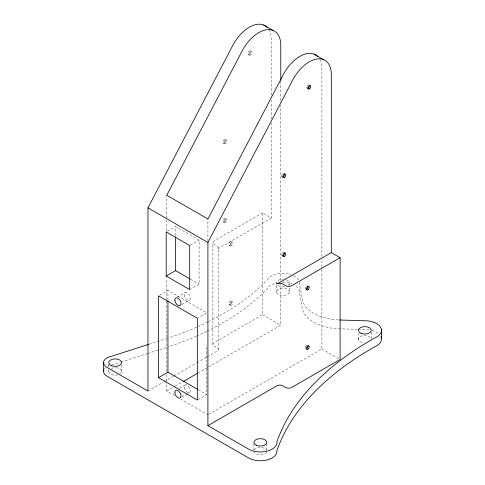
<?xml version="1.0" encoding="UTF-8"?>
<svg xmlns="http://www.w3.org/2000/svg" width="485" height="485" viewBox="0 0 485 485"><rect width="100%" height="100%" fill="white"/><g stroke="black" fill="none" stroke-linecap="round" stroke-linejoin="round"><path stroke-width="0.36" stroke-dasharray="2.42 1.82" d="M108.779 371.777L108.779 369.57M108.779 366.715L108.779 363.689M121.614 371.777L121.614 365.156M174.606 395.566L166.767 391.043L166.767 381.974M166.767 381.216L166.767 374.414M166.767 371.389L166.773 300.336M166.773 299.578L166.773 277.656M166.779 230.793L166.779 218.699M166.779 217.941L166.779 195.267M167.949 300.294L167.949 290.454L206.731 312.849L197.959 317.917M175.594 235.48L175.594 226.513L199.099 240.081L199.099 284.186L190.32 289.254M197.953 399.676L206.731 394.608L206.731 345.399M207.913 240.936L207.913 219.02M212.866 344.605L212.873 242.409M218.208 349.691L218.214 247.495M253.934 450.122L253.934 444.157M207.234 356.821L217.007 351.176A4.153 2.401 0 0 0 217.007 347.787L214.067 346.09A4.153 2.401 0 0 1 214.067 342.695L262.549 314.704L262.555 212.933L271.37 218.02L271.37 122.929M266.762 450.122L266.762 444.157M271.37 119.158L271.376 100.286M271.376 95.005L271.376 39.916A31.161 17.987 -60 0 0 268.823 29.5M276.511 292.109L276.511 282.64M208.695 366.836L280.76 325.223L280.767 284.38M280.767 280.597L280.779 105.1M280.779 100.565L280.779 80.892M289.345 292.109A6.438 3.716 0 0 0 280.209 288.417A6.438 3.716 0 0 0 279.233 294.831A6.438 3.716 0 0 0 289.345 292.109L289.345 282.64M208.556 414.414L321.894 348.976L321.901 268.035M321.901 267.277L321.901 259.717M321.901 256.692L321.913 69.094A31.161 17.987 -60 0 0 319.36 58.679M358.415 339.482L358.415 333.601M371.249 332.134L371.243 338.833A6.438 3.716 0 0 0 364.641 335.444A6.438 3.716 0 0 0 358.391 339.051A6.438 3.716 0 0 0 364.271 342.865M167.446 231.218L175.594 226.513M190.326 245.149L199.099 240.081M262.555 212.933L214.073 240.924A4.153 2.401 0 0 0 214.073 244.313L217.013 246.01A4.153 2.401 0 0 1 217.48 249.084L271.37 218.02M159.801 295.159L167.949 290.454M177.213 297.141L185.361 292.437M181.802 304.525L189.702 299.96M147.961 391.043L163.597 382.016M164.245 381.64L173.369 376.378M174.018 376.002L196.164 363.21M196.813 362.835L206.586 357.196M166.767 391.043L174.63 386.503M175.285 386.127L182.493 381.962M198.213 372.886L208.041 367.212M179.335 388.358L185.355 384.884M181.796 396.972L187.192 393.856M187.816 393.493L189.702 392.407M149.162 344.217L164.985 339.136A262.737 151.702 0 0 0 168.616 337.948M111.756 365.035L120.389 362.271M121.111 362.034L147.003 353.729M147.725 353.498L164.985 347.957A262.737 151.702 0 0 0 167.167 347.248M357.645 329.394L338.239 328.757A39.455 22.783 0 0 1 302.203 307.945L299.494 292.564A16.623 9.597 0 0 0 294.722 285.022M358.391 329.418L363.611 329.588A16.623 9.597 0 0 1 370.71 330.182M250.284 50.792L251.642 51.574A2.079 1.2 -60 0 1 250.769 54.835A2.079 1.2 -60 0 1 249.138 53.532A2.079 1.2 -60 0 1 251.642 51.574M248.217 54.375L249.575 55.157M225.307 139.407L226.665 140.189A2.079 1.2 -60 0 1 225.798 143.451A2.079 1.2 -60 0 1 224.161 142.147A2.079 1.2 -60 0 1 226.665 140.189M223.239 142.99L224.597 143.772M225.307 218.28L226.659 219.062A2.079 1.2 -60 0 1 225.792 222.33A2.079 1.2 -60 0 1 224.155 221.021A2.079 1.2 -60 0 1 226.659 219.062M223.233 221.863L224.591 222.651M231.175 241.621L232.533 242.403A2.079 1.2 -60 0 1 231.666 245.665A2.079 1.2 -60 0 1 230.029 244.361A2.079 1.2 -60 0 1 232.533 242.403M229.108 245.204L230.466 245.986M262.549 314.704L280.76 325.223M321.894 348.976L340.112 359.494M231.175 300.991L232.533 301.773A2.079 1.2 -60 0 1 231.66 305.035A2.079 1.2 -60 0 1 230.023 303.731A2.079 1.2 -60 0 1 232.533 301.773M190.611 279.287L199.099 284.186M229.102 304.574L230.46 305.356M198.323 389.758L206.731 394.608M180.481 398.961L207.901 414.796M306.726 87.943A2.079 1.2 -60 0 1 306.726 86.785M306.981 86.124A2.079 1.2 -60 0 1 307.848 85.045M308.108 84.869A2.079 1.2 -60 0 1 308.606 84.681M281.858 176.764A2.079 1.2 -60 0 1 281.858 175.067M282.003 174.739A2.079 1.2 -60 0 1 283.131 173.484M283.385 173.363A2.079 1.2 -60 0 1 283.628 173.297M281.852 255.637A2.079 1.2 -60 0 1 281.852 253.94M282.179 253.303A2.079 1.2 -60 0 1 283.125 252.358M283.379 252.236A2.079 1.2 -60 0 1 283.628 252.17M208.459 321.658A262.737 151.702 0 0 0 266.992 280.239A16.623 9.597 0 0 1 291.327 274.686M207.792 321.985A262.737 151.702 0 0 1 197.08 326.987M196.419 327.278A262.737 151.702 0 0 1 169.338 337.705M338.239 319.936A39.455 22.783 0 0 1 302.203 299.124L299.494 283.743A16.623 9.597 0 0 0 299.481 282.088M286.623 279.918A6.438 3.716 0 0 1 287.484 285.592M284.598 286.556A6.438 3.716 0 0 1 276.511 283.288A6.438 3.716 0 0 1 283.489 279.257M293.667 275.644A16.623 9.597 0 0 1 298.972 280.463M207.131 331.134A262.737 151.702 0 0 0 266.992 289.06A16.623 9.597 0 0 1 276.153 283.022M206.464 331.455A262.737 151.702 0 0 1 197.08 335.808M196.419 336.099A262.737 151.702 0 0 1 167.895 347.011M282.409 282.191A16.623 9.597 0 0 1 291.94 283.725M104.554 368.752A11.628 6.711 0 0 1 105.506 367.739M108.228 366.078A11.628 6.711 0 0 1 109.331 365.654M372.037 330.509A16.623 9.597 0 0 1 378.549 333.741M266.568 452.147A6.438 3.716 0 0 1 260.348 454.9A6.438 3.716 0 0 1 254.128 452.147M254.128 450.219A6.438 3.716 0 0 1 260.348 447.461A6.438 3.716 0 0 1 266.568 450.219M111.501 368.406A6.438 3.716 0 0 1 119.753 368.818A6.438 3.716 0 0 1 120.474 373.583M117.922 374.82A6.438 3.716 0 0 1 110.641 374.08A6.438 3.716 0 0 1 109.361 369.879M305.495 348.685A2.079 1.2 -60 0 1 305.495 346.502M305.677 346.187A2.079 1.2 -60 0 1 306.878 345.126M305.501 289.315A2.079 1.2 -60 0 1 306.126 286.271M306.368 286.047A2.079 1.2 -60 0 1 306.884 285.756M224.622 142.772A2.079 1.2 -60 0 0 225.489 139.51A2.079 1.2 -60 0 0 222.985 141.468A2.079 1.2 -60 0 0 224.622 142.772M224.616 221.651A2.079 1.2 -60 0 0 225.483 218.383A2.079 1.2 -60 0 0 222.979 220.342A2.079 1.2 -60 0 0 224.616 221.651M249.599 54.156A2.079 1.2 -60 0 0 250.466 50.895A2.079 1.2 -60 0 0 247.962 52.853A2.079 1.2 -60 0 0 249.599 54.156M184.306 295.171A4.365 2.522 60 0 0 189.326 300.185A4.365 2.522 60 0 0 188.398 293.57A4.365 2.522 60 0 0 184.306 295.171M184.3 387.618A4.365 2.522 60 0 0 189.32 392.626A4.365 2.522 60 0 0 188.392 386.018A4.365 2.522 60 0 0 184.3 387.618M230.484 304.356A2.079 1.2 -60 0 0 231.357 301.094A2.079 1.2 -60 0 0 228.847 303.052A2.079 1.2 -60 0 0 230.484 304.356M230.49 244.986A2.079 1.2 -60 0 0 231.357 241.724A2.079 1.2 -60 0 0 228.853 243.682A2.079 1.2 -60 0 0 230.49 244.986"/><path stroke-width="0.73" d="M103.602 370.97L103.602 362.149M267.217 27.433A31.161 17.987 -60 0 0 232.661 45.645L147.974 207.847L147.961 391.043L106.979 367.375A11.628 6.711 0 0 1 111.762 356.214L148.44 344.447M158.54 377.645L158.546 295.88L197.334 318.275L197.328 400.034L158.54 377.645L167.943 372.213L167.949 301.052M166.191 276.044L166.191 231.939L189.696 245.513L189.696 289.612L166.191 276.044L175.594 270.612L175.594 236.977M339.73 319.985L363.611 320.767A16.623 9.597 0 0 1 380.507 327.145A16.623 9.597 0 0 1 374.287 338.233A345.126 199.268 0 0 0 276.941 441.793A16.623 9.597 0 0 1 267.162 451.117A16.623 9.597 0 0 1 248.599 449.146L207.901 425.648L207.913 242.458L292.6 80.255A31.161 17.987 -60 0 1 316.96 58.964A31.161 17.987 -60 0 1 331.316 74.52L331.303 252.63L277.505 283.743A4.153 2.401 0 0 1 282.828 284.01L285.768 285.707A4.153 2.401 0 0 0 291.643 285.707L340.118 257.717L331.303 252.63M280.779 80.14L280.779 45.341A31.161 17.987 -60 0 0 266.423 29.779A31.161 17.987 -60 0 0 242.063 51.077L166.779 195.267L207.913 219.02L283.198 74.823A31.161 17.987 -60 0 1 317.754 56.612M340.118 257.717L340.112 359.494L291.637 387.485A4.153 2.401 0 0 1 285.762 387.485L282.822 385.787A4.153 2.401 0 0 0 276.947 385.787L207.901 425.648M381.398 338.409L381.398 329.588M183.148 381.586L197.559 373.262M263.591 25.002L272.994 30.428M314.128 54.181L323.531 59.606M147.974 207.847L207.913 242.458M175.594 270.612L189.956 278.905M167.943 372.213L197.68 389.382M309.485 85.19A2.079 1.2 -60 0 1 307.848 88.385M284.507 173.8A2.079 1.2 -60 0 1 284.168 175.776A2.079 1.2 -60 0 1 282.628 177.061M284.501 252.679A2.079 1.2 -60 0 1 284.161 254.655A2.079 1.2 -60 0 1 282.622 255.941M103.911 369.837A11.628 6.711 0 0 0 106.979 376.196L248.599 457.967A16.623 9.597 0 0 0 267.162 459.938A16.623 9.597 0 0 0 276.941 450.613A345.126 199.268 0 0 1 374.287 347.054A16.623 9.597 0 0 0 380.925 336.766M308.005 345.562A2.079 1.2 -60 0 1 306.368 348.757M307.751 285.835A2.079 1.2 -60 0 1 307.896 287.684A2.079 1.2 -60 0 1 306.368 289.393M309.533 88.767A2.079 1.2 -60 0 0 310.406 85.505A2.079 1.2 -60 0 0 307.902 87.464A2.079 1.2 -60 0 0 309.533 88.767M284.556 177.383A2.079 1.2 -60 0 0 285.429 174.115A2.079 1.2 -60 0 0 282.925 176.073A2.079 1.2 -60 0 0 284.556 177.383M284.556 256.256A2.079 1.2 -60 0 0 285.423 252.994A2.079 1.2 -60 0 0 282.919 254.952A2.079 1.2 -60 0 0 284.556 256.256M361.137 333.383A6.438 3.716 0 0 0 371.249 330.661A6.438 3.716 0 0 0 362.107 326.969A6.438 3.716 0 0 0 361.137 333.383M111.501 365.678A6.438 3.716 0 0 0 121.614 362.956A6.438 3.716 0 0 0 112.478 359.258A6.438 3.716 0 0 0 111.501 365.678M256.656 445.406A6.438 3.716 0 0 0 266.762 442.684A6.438 3.716 0 0 0 257.626 438.992A6.438 3.716 0 0 0 256.656 445.406M174.897 393.05A4.365 2.522 60 0 0 179.917 398.058A4.365 2.522 60 0 0 178.989 391.443A4.365 2.522 60 0 0 174.897 393.05M174.903 300.603A4.365 2.522 60 0 0 179.923 305.611A4.365 2.522 60 0 0 178.995 298.996A4.365 2.522 60 0 0 174.903 300.603M308.054 289.775A2.079 1.2 -60 0 0 308.927 286.514A2.079 1.2 -60 0 0 306.423 288.466A2.079 1.2 -60 0 0 308.054 289.775M308.054 349.145A2.079 1.2 -60 0 0 308.921 345.884A2.079 1.2 -60 0 0 306.417 347.836A2.079 1.2 -60 0 0 308.054 349.145"/></g></svg>
